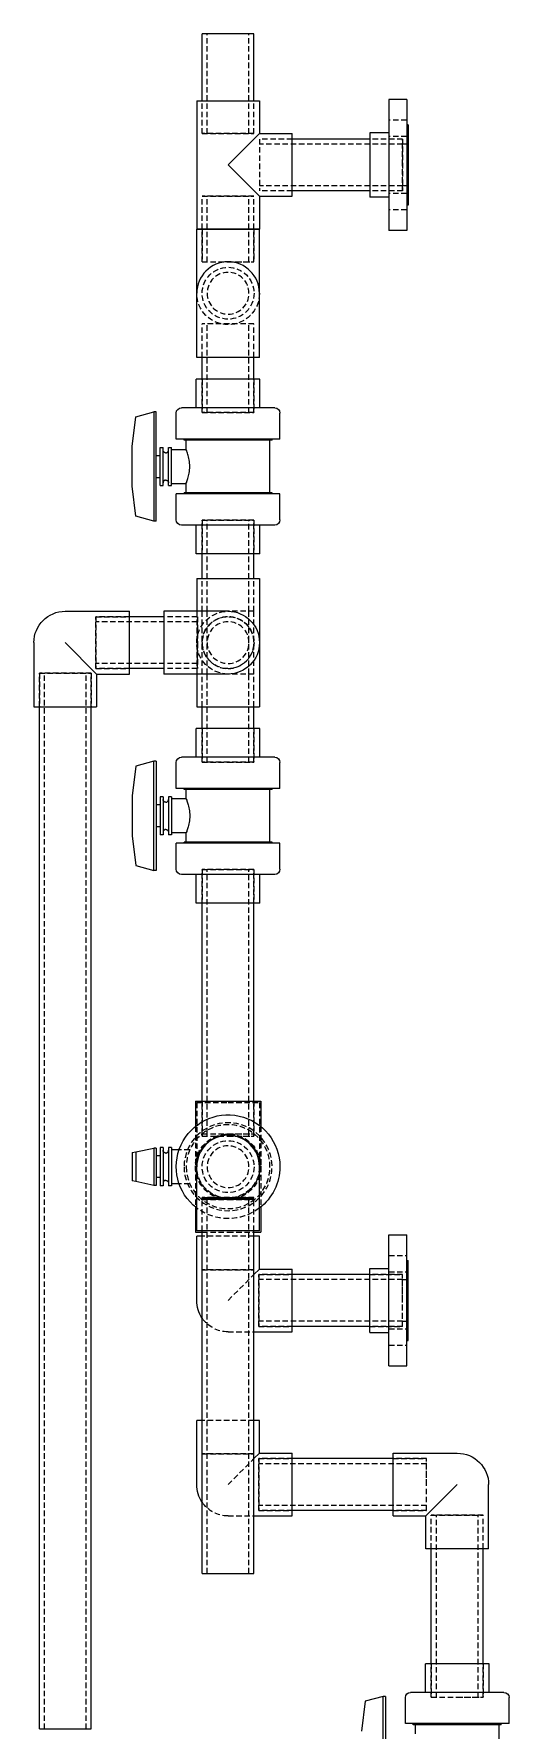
# Model space of a CAD drawing. Header units: inches. Extents: x 384 to 2495, y 344 to 1371.
# Drawn here: x 2473.6 to 2495.3, y 482.1 to 559.8 of the extents above; entities that cross this region are included whole.
import ezdxf

# ---------------------------------------------------------------- set-up
doc = ezdxf.new("R2010")
doc.units = ezdxf.units.IN
doc.header["$MEASUREMENT"] = 0
doc.linetypes.add('HIDDEN', pattern=[0.375, 0.25, -0.125])
doc.layers.add('HIDDEN', color=4, linetype='HIDDEN')
doc.layers.add('VISIBLE', color=7, linetype='Continuous')

msp = doc.modelspace()

# ---------------------------------------------------------------- linework, layer by layer
at = {"layer": 'HIDDEN'}
for p, q in [((2481.497, 555.207), (2481.497, 559.769)), ((2483.41, 555.207), (2483.41, 559.769)), ((2481.266, 555.207), (2481.266, 556.707)), ((2481.266, 555.207), (2481.266, 556.707)), ((2483.641, 555.207), (2483.641, 556.707)), ((2483.641, 555.207), (2483.641, 556.707)), ((2490.636, 555.824), (2489.823, 555.824)), ((2481.266, 555.207), (2483.641, 555.207)), ((2483.641, 555.207), (2481.266, 555.207)), ((2483.891, 554.957), (2483.891, 552.582)), ((2485.391, 554.957), (2483.891, 554.957)), ((2483.891, 554.957), (2483.891, 552.582)), ((2485.391, 554.957), (2483.891, 554.957)), ((2490.448, 554.726), (2483.891, 554.726)), ((2490.448, 554.957), (2488.948, 554.957)), ((2490.448, 554.957), (2488.948, 554.957)), ((2490.636, 555.074), (2489.823, 555.074)), ((2490.448, 553.769), (2490.448, 554.957)), ((2490.448, 554.957), (2490.448, 554.609)), ((2490.636, 554.726), (2490.448, 554.726)), ((2490.448, 554.609), (2490.448, 552.582)), ((2490.698, 554.919), (2490.636, 554.919)), ((2490.448, 552.582), (2490.448, 553.769)), ((2481.266, 552.332), (2483.641, 552.332)), ((2481.266, 549.332), (2481.266, 552.332)), ((2483.641, 552.332), (2481.266, 552.332)), ((2481.266, 550.832), (2481.266, 552.332)), ((2481.497, 549.332), (2481.497, 552.332)), ((2483.41, 549.332), (2483.41, 552.332)), ((2483.641, 549.332), (2483.641, 552.332)), ((2483.641, 550.832), (2483.641, 552.332)), ((2490.448, 552.813), (2483.891, 552.813)), ((2485.391, 552.582), (2483.891, 552.582)), ((2485.391, 552.582), (2483.891, 552.582)), ((2490.448, 552.582), (2488.948, 552.582)), ((2490.448, 552.582), (2488.948, 552.582)), ((2490.636, 552.465), (2489.823, 552.465)), ((2490.636, 552.813), (2490.448, 552.813)), ((2490.698, 552.619), (2490.636, 552.619)), ((2490.636, 551.715), (2489.823, 551.715)), ((2481.266, 550.832), (2481.266, 549.332)), ((2483.641, 550.832), (2483.641, 549.332)), ((2481.266, 549.332), (2483.641, 549.332)), ((2481.266, 549.332), (2482.454, 549.332)), ((2482.454, 549.332), (2483.641, 549.332)), ((2483.641, 546.488), (2481.266, 546.488)), ((2481.266, 544.957), (2481.266, 546.488)), ((2483.641, 546.488), (2481.266, 546.488)), ((2481.266, 544.957), (2481.266, 546.488)), ((2481.497, 542.425), (2481.497, 546.488)), ((2483.41, 542.425), (2483.41, 546.488)), ((2483.641, 544.957), (2483.641, 546.488)), ((2483.641, 544.957), (2483.641, 546.488)), ((2481.266, 542.425), (2481.266, 543.957)), ((2481.266, 543.957), (2481.266, 542.425)), ((2483.641, 542.425), (2483.641, 543.957)), ((2483.641, 543.957), (2483.641, 542.425)), ((2483.641, 542.425), (2481.266, 542.425)), ((2481.266, 542.425), (2482.454, 542.425)), ((2482.454, 542.425), (2483.641, 542.425)), ((2483.641, 537.498), (2481.266, 537.498)), ((2481.266, 535.967), (2481.266, 537.498)), ((2481.266, 537.498), (2482.454, 537.498)), ((2481.266, 537.498), (2481.266, 535.967)), ((2481.497, 533.332), (2481.497, 537.498)), ((2482.454, 537.498), (2483.641, 537.498)), ((2483.41, 533.332), (2483.41, 537.498)), ((2483.641, 535.967), (2483.641, 537.498)), ((2483.641, 537.498), (2483.641, 535.967)), ((2481.266, 533.332), (2481.266, 534.832)), ((2481.266, 533.332), (2481.266, 534.832)), ((2483.641, 533.332), (2483.641, 534.832)), ((2483.641, 533.332), (2483.641, 534.832)), ((2476.401, 533.082), (2476.401, 530.707)), ((2477.932, 533.082), (2476.401, 533.082)), ((2476.401, 530.707), (2476.401, 533.082)), ((2476.401, 533.082), (2477.932, 533.082)), ((2481.047, 532.851), (2476.401, 532.851)), ((2481.047, 533.082), (2479.516, 533.082)), ((2481.047, 533.082), (2479.516, 533.082)), ((2481.016, 533.332), (2481.016, 530.457)), ((2481.047, 531.894), (2481.047, 533.082)), ((2481.047, 533.082), (2481.047, 531.894)), ((2481.266, 530.457), (2481.266, 533.332)), ((2481.497, 530.457), (2481.497, 533.332)), ((2483.641, 533.332), (2482.454, 533.332)), ((2483.641, 533.332), (2482.454, 533.332)), ((2483.41, 530.457), (2483.41, 533.332)), ((2483.641, 530.457), (2483.641, 533.332)), ((2481.047, 530.707), (2481.047, 531.894)), ((2481.047, 531.894), (2481.047, 530.707)), ((2481.047, 530.938), (2476.401, 530.938)), ((2477.932, 530.707), (2476.401, 530.707)), ((2476.401, 530.707), (2477.932, 530.707)), ((2481.047, 530.707), (2479.516, 530.707)), ((2481.047, 530.707), (2479.516, 530.707)), ((2476.182, 530.488), (2473.807, 530.488)), ((2473.807, 528.957), (2473.807, 530.488)), ((2473.807, 530.488), (2476.182, 530.488)), ((2473.807, 530.488), (2473.807, 528.957)), ((2474.038, 482.144), (2474.038, 530.488)), ((2475.951, 482.144), (2475.951, 530.488)), ((2476.182, 528.957), (2476.182, 530.488)), ((2476.182, 530.488), (2476.182, 528.957)), ((2481.266, 528.957), (2481.266, 530.457)), ((2481.266, 528.957), (2481.266, 530.457)), ((2481.497, 526.425), (2481.497, 530.457)), ((2483.641, 530.457), (2482.454, 530.457)), ((2483.641, 530.457), (2482.454, 530.457)), ((2483.41, 526.425), (2483.41, 530.457)), ((2483.641, 528.957), (2483.641, 530.457)), ((2483.641, 528.957), (2483.641, 530.457)), ((2481.266, 526.425), (2481.266, 527.957)), ((2481.266, 527.957), (2481.266, 526.425)), ((2483.641, 526.425), (2483.641, 527.957)), ((2483.641, 527.957), (2483.641, 526.425)), ((2483.641, 526.425), (2481.266, 526.425)), ((2481.266, 526.425), (2482.454, 526.425)), ((2482.454, 526.425), (2483.641, 526.425)), ((2483.641, 521.498), (2481.266, 521.498)), ((2481.266, 519.967), (2481.266, 521.498)), ((2481.266, 521.498), (2482.454, 521.498)), ((2481.266, 521.498), (2481.266, 519.967)), ((2481.497, 509.394), (2481.497, 521.498)), ((2482.454, 521.498), (2483.641, 521.498)), ((2483.41, 509.394), (2483.41, 521.498)), ((2483.641, 519.967), (2483.641, 521.498)), ((2483.641, 521.498), (2483.641, 519.967)), ((2481.016, 510.832), (2482.454, 510.832)), ((2481.016, 510.832), (2481.016, 507.894)), ((2481.266, 509.394), (2481.266, 510.894)), ((2481.266, 510.894), (2481.266, 509.394)), ((2482.454, 510.832), (2483.891, 510.832)), ((2483.641, 509.394), (2483.641, 510.894)), ((2483.641, 510.894), (2483.641, 509.394)), ((2483.891, 510.832), (2483.891, 507.894)), ((2480.954, 509.736), (2480.954, 507.894)), ((2483.954, 509.736), (2483.954, 507.894)), ((2481.266, 509.394), (2483.641, 509.394)), ((2481.266, 509.3), (2481.266, 509.394)), ((2481.266, 509.394), (2481.266, 509.3)), ((2481.266, 509.394), (2482.454, 509.394)), ((2481.266, 509.3), (2483.641, 509.3)), ((2481.266, 509.3), (2482.454, 509.3)), ((2481.497, 509.3), (2481.497, 509.394)), ((2482.454, 509.394), (2483.641, 509.394)), ((2482.454, 509.3), (2483.641, 509.3)), ((2483.41, 509.3), (2483.41, 509.394)), ((2483.641, 509.3), (2483.641, 509.394)), ((2483.641, 509.394), (2483.641, 509.3)), ((2480.699, 508.674), (2480.21, 508.674)), ((2480.954, 507.894), (2480.954, 506.053)), ((2483.954, 507.894), (2483.954, 506.053)), ((2480.699, 507.114), (2480.21, 507.114)), ((2481.266, 506.488), (2483.641, 506.488)), ((2481.266, 504.957), (2481.266, 506.488)), ((2483.641, 506.488), (2481.266, 506.488)), ((2481.266, 504.957), (2481.266, 506.488)), ((2483.641, 506.457), (2481.266, 506.457)), ((2481.266, 506.457), (2482.454, 506.457)), ((2481.497, 489.269), (2481.497, 506.488)), ((2482.454, 506.457), (2483.641, 506.457)), ((2483.41, 489.269), (2483.41, 506.488)), ((2483.641, 504.957), (2483.641, 506.488)), ((2483.641, 504.957), (2483.641, 506.488)), ((2483.641, 506.394), (2481.266, 506.394)), ((2481.266, 506.394), (2482.454, 506.394)), ((2482.454, 506.394), (2483.641, 506.394)), ((2481.266, 504.894), (2482.454, 504.894)), ((2482.454, 504.894), (2483.641, 504.894)), ((2483.641, 504.707), (2481.266, 504.707)), ((2489.823, 503.824), (2490.636, 503.824)), ((2481.266, 503.175), (2483.641, 503.175)), ((2483.641, 503.175), (2481.266, 503.175)), ((2482.454, 501.769), (2483.641, 502.957)), ((2483.86, 502.957), (2483.86, 500.582)), ((2485.391, 502.957), (2483.86, 502.957)), ((2483.86, 500.582), (2483.86, 502.957)), ((2483.86, 502.957), (2485.391, 502.957)), ((2490.448, 502.726), (2483.86, 502.726)), ((2490.448, 502.957), (2488.948, 502.957)), ((2488.948, 502.957), (2490.448, 502.957)), ((2489.823, 503.074), (2490.636, 503.074)), ((2490.448, 501.769), (2490.448, 502.957)), ((2490.448, 500.929), (2490.448, 502.957)), ((2490.448, 502.726), (2490.636, 502.726)), ((2490.636, 502.919), (2490.698, 502.919)), ((2490.448, 500.582), (2490.448, 501.769)), ((2482.454, 500.332), (2483.641, 500.332)), ((2490.448, 500.813), (2483.86, 500.813)), ((2485.391, 500.582), (2483.86, 500.582)), ((2483.86, 500.582), (2485.391, 500.582)), ((2490.448, 500.582), (2488.948, 500.582)), ((2488.948, 500.582), (2490.448, 500.582)), ((2489.823, 500.465), (2490.636, 500.465)), ((2490.448, 500.582), (2490.448, 500.929)), ((2490.448, 500.813), (2490.636, 500.813)), ((2490.636, 500.619), (2490.698, 500.619)), ((2489.823, 499.715), (2490.636, 499.715)), ((2483.641, 496.274), (2481.266, 496.274)), ((2481.266, 494.743), (2483.641, 494.743)), ((2483.641, 494.743), (2481.266, 494.743)), ((2482.454, 493.337), (2483.641, 494.524)), ((2483.86, 494.524), (2483.86, 492.149)), ((2485.391, 494.524), (2483.86, 494.524)), ((2483.86, 492.149), (2483.86, 494.524)), ((2483.86, 494.524), (2485.391, 494.524)), ((2491.547, 494.293), (2483.86, 494.293)), ((2491.547, 494.524), (2490.016, 494.524)), ((2490.016, 494.524), (2491.547, 494.524)), ((2491.547, 493.337), (2491.547, 494.524)), ((2491.547, 492.149), (2491.547, 494.524)), ((2491.547, 492.149), (2491.547, 493.337)), ((2482.454, 491.899), (2483.641, 491.899)), ((2491.547, 492.38), (2483.86, 492.38)), ((2485.391, 492.149), (2483.86, 492.149)), ((2483.86, 492.149), (2485.391, 492.149)), ((2491.547, 492.149), (2490.016, 492.149)), ((2490.016, 492.149), (2491.547, 492.149)), ((2491.766, 491.931), (2494.141, 491.931)), ((2491.766, 490.399), (2491.766, 491.931)), ((2494.141, 491.931), (2491.766, 491.931)), ((2491.766, 490.399), (2491.766, 491.931)), ((2491.997, 483.6), (2491.997, 491.931)), ((2493.91, 483.6), (2493.91, 491.931)), ((2494.141, 490.399), (2494.141, 491.931)), ((2494.141, 490.399), (2494.141, 491.931)), ((2491.766, 483.6), (2491.766, 485.131)), ((2491.766, 485.131), (2491.766, 483.6)), ((2494.141, 483.6), (2494.141, 485.131)), ((2494.141, 485.131), (2494.141, 483.6)), ((2491.766, 483.6), (2494.141, 483.6)), ((2491.766, 483.6), (2492.954, 483.6)), ((2492.954, 483.6), (2494.141, 483.6))]:
    msp.add_line(p, q, dxfattribs=at)
for centre, radius in [((2482.454, 547.894), 1.188), ((2482.454, 547.894), 1.188), ((2482.454, 531.894), 1.188), ((2482.454, 507.894), 1.5), ((2482.454, 507.894), 1.188), ((2482.454, 507.894), 1.188)]:
    msp.add_circle(centre, radius, dxfattribs=at)
at = {"layer": 'HIDDEN', "extrusion": (0, 0, -1)}
for centre, radius in [((-2482.454, 547.894), 0.957), ((-2482.454, 531.894), 1.188), ((-2482.454, 531.894), 0.957), ((-2482.454, 507.894), 2.016), ((-2482.454, 507.894), 1.92), ((-2482.454, 507.894), 0.957)]:
    msp.add_circle(centre, radius, dxfattribs=at)
for centre, radius, start, end in [((-2482.454, 547.894), 1.438, 180, 0), ((-2482.454, 531.894), 1.438, 270, 90), ((-2482.454, 507.894), 1.438, 180, 0), ((-2482.454, 507.894), 1.46, 190.07191, 349.92809), ((-2482.454, 507.894), 2.375, 232.75222, 307.24778), ((-2482.454, 501.769), 1.437, 270, 325.69885), ((-2482.454, 493.337), 1.437, 270, 325.69885)]:
    msp.add_arc(centre, radius, start, end, dxfattribs=at)
at = {"layer": 'VISIBLE'}
for p, q in [((2483.641, 559.769), (2481.266, 559.769)), ((2481.266, 556.707), (2481.266, 559.769)), ((2483.641, 556.707), (2483.641, 559.769)), ((2481.016, 556.707), (2483.891, 556.707)), ((2481.016, 556.707), (2481.016, 550.832)), ((2483.891, 556.707), (2483.891, 555.207)), ((2489.823, 556.769), (2489.823, 555.89)), ((2490.636, 556.769), (2489.823, 556.769)), ((2490.636, 556.769), (2490.636, 555.89)), ((2489.823, 555.89), (2489.823, 550.769)), ((2490.636, 555.89), (2490.636, 550.769)), ((2490.698, 555.604), (2490.636, 555.604)), ((2490.698, 555.604), (2490.698, 555.067)), ((2482.454, 553.769), (2483.891, 555.207)), ((2483.891, 555.207), (2485.391, 555.207)), ((2485.391, 552.332), (2485.391, 555.207)), ((2488.948, 554.957), (2485.391, 554.957)), ((2488.948, 555.238), (2488.948, 554.808)), ((2489.823, 555.238), (2488.948, 555.238)), ((2488.948, 554.808), (2488.948, 552.3)), ((2490.698, 555.067), (2490.698, 551.934)), ((2483.891, 552.332), (2482.454, 553.769)), ((2483.891, 552.332), (2483.891, 550.832)), ((2483.891, 552.332), (2485.391, 552.332)), ((2488.948, 552.582), (2485.391, 552.582)), ((2489.823, 552.3), (2488.948, 552.3)), ((2490.698, 551.934), (2490.636, 551.934)), ((2482.454, 550.832), (2481.016, 550.832)), ((2481.016, 547.894), (2481.016, 550.832)), ((2481.016, 550.832), (2483.891, 550.832)), ((2483.891, 550.832), (2482.454, 550.832)), ((2483.891, 547.894), (2483.891, 550.832)), ((2490.636, 550.769), (2489.823, 550.769)), ((2481.016, 544.957), (2481.016, 547.894)), ((2483.891, 544.957), (2483.891, 547.894)), ((2483.891, 544.957), (2481.016, 544.957)), ((2481.266, 543.957), (2481.266, 544.957)), ((2483.641, 543.957), (2483.641, 544.957)), ((2483.914, 543.957), (2480.994, 543.957)), ((2480.994, 542.647), (2480.994, 543.957)), ((2483.914, 542.647), (2483.914, 543.957)), ((2478.064, 540.871), (2478.232, 542.241)), ((2478.232, 542.241), (2479.054, 542.462)), ((2479.164, 542.462), (2479.054, 542.462)), ((2479.054, 542.462), (2479.054, 537.462)), ((2479.164, 537.462), (2479.164, 542.462)), ((2480.079, 541.217), (2480.079, 542.409)), ((2484.591, 542.647), (2480.316, 542.647)), ((2484.829, 541.217), (2484.829, 542.409)), ((2478.064, 539.053), (2478.064, 540.871)), ((2479.344, 539.087), (2479.344, 540.837)), ((2479.344, 540.837), (2479.474, 540.837)), ((2479.474, 539.087), (2479.474, 540.837)), ((2479.474, 540.702), (2479.474, 540.712)), ((2479.475, 540.693), (2479.474, 540.702)), ((2479.477, 540.683), (2479.475, 540.693)), ((2479.48, 540.673), (2479.477, 540.683)), ((2479.484, 540.663), (2479.48, 540.673)), ((2479.488, 540.653), (2479.484, 540.663)), ((2479.494, 540.644), (2479.488, 540.653)), ((2479.5, 540.634), (2479.494, 540.644)), ((2479.508, 540.626), (2479.5, 540.634)), ((2479.516, 540.618), (2479.508, 540.626)), ((2479.525, 540.611), (2479.516, 540.618)), ((2479.672, 540.611), (2479.682, 540.618)), ((2479.682, 540.618), (2479.69, 540.626)), ((2479.69, 540.626), (2479.697, 540.634)), ((2479.697, 540.634), (2479.703, 540.644)), ((2479.703, 540.644), (2479.709, 540.653)), ((2479.709, 540.653), (2479.714, 540.663)), ((2479.714, 540.663), (2479.718, 540.673)), ((2479.718, 540.673), (2479.72, 540.683)), ((2479.72, 540.683), (2479.722, 540.693)), ((2479.722, 540.693), (2479.723, 540.702)), ((2479.723, 540.702), (2479.724, 540.712)), ((2479.724, 539.087), (2479.724, 540.837)), ((2479.724, 540.837), (2479.854, 540.837)), ((2479.854, 539.087), (2479.854, 540.837)), ((2479.854, 540.742), (2480.534, 540.742)), ((2484.829, 541.217), (2480.079, 541.217)), ((2480.438, 541.166), (2480.438, 541.217)), ((2484.47, 541.166), (2480.438, 541.166)), ((2480.534, 540.742), (2480.534, 541.166)), ((2484.374, 538.757), (2484.374, 541.166)), ((2484.47, 541.166), (2484.47, 541.217)), ((2479.164, 540.462), (2479.344, 540.462)), ((2479.535, 540.604), (2479.525, 540.611)), ((2479.546, 540.598), (2479.535, 540.604)), ((2479.557, 540.594), (2479.546, 540.598)), ((2479.569, 540.59), (2479.557, 540.594)), ((2479.581, 540.588), (2479.569, 540.59)), ((2479.593, 540.587), (2479.581, 540.588)), ((2479.593, 540.587), (2479.605, 540.587)), ((2479.605, 540.587), (2479.617, 540.588)), ((2479.617, 540.588), (2479.629, 540.59)), ((2479.629, 540.59), (2479.64, 540.594)), ((2479.64, 540.594), (2479.652, 540.598)), ((2479.652, 540.598), (2479.662, 540.604)), ((2479.662, 540.604), (2479.672, 540.611)), ((2479.164, 539.461), (2479.344, 539.461)), ((2479.344, 539.087), (2479.474, 539.087)), ((2479.475, 539.23), (2479.474, 539.221)), ((2479.474, 539.221), (2479.474, 539.212)), ((2479.477, 539.24), (2479.475, 539.23)), ((2479.48, 539.25), (2479.477, 539.24)), ((2479.484, 539.26), (2479.48, 539.25)), ((2479.488, 539.27), (2479.484, 539.26)), ((2479.494, 539.28), (2479.488, 539.27)), ((2479.5, 539.289), (2479.494, 539.28)), ((2479.508, 539.297), (2479.5, 539.289)), ((2479.516, 539.305), (2479.508, 539.297)), ((2479.525, 539.313), (2479.516, 539.305)), ((2479.535, 539.319), (2479.525, 539.313)), ((2479.546, 539.325), (2479.535, 539.319)), ((2479.557, 539.329), (2479.546, 539.325)), ((2479.569, 539.333), (2479.557, 539.329)), ((2479.581, 539.335), (2479.569, 539.333)), ((2479.593, 539.336), (2479.581, 539.335)), ((2479.593, 539.336), (2479.605, 539.336)), ((2479.605, 539.336), (2479.617, 539.335)), ((2479.617, 539.335), (2479.629, 539.333)), ((2479.629, 539.333), (2479.64, 539.329)), ((2479.64, 539.329), (2479.652, 539.325)), ((2479.652, 539.325), (2479.662, 539.319)), ((2479.662, 539.319), (2479.672, 539.313)), ((2479.672, 539.313), (2479.682, 539.305)), ((2479.682, 539.305), (2479.69, 539.297)), ((2479.69, 539.297), (2479.697, 539.289)), ((2479.697, 539.289), (2479.703, 539.28)), ((2479.703, 539.28), (2479.709, 539.27)), ((2479.709, 539.27), (2479.714, 539.26)), ((2479.714, 539.26), (2479.718, 539.25)), ((2479.718, 539.25), (2479.72, 539.24)), ((2479.72, 539.24), (2479.722, 539.23)), ((2479.722, 539.23), (2479.723, 539.221)), ((2479.723, 539.221), (2479.724, 539.212)), ((2479.724, 539.087), (2479.854, 539.087)), ((2479.854, 539.182), (2480.534, 539.182)), ((2480.534, 538.757), (2480.534, 539.182)), ((2478.232, 537.682), (2478.064, 539.053)), ((2484.829, 538.707), (2480.079, 538.707)), ((2480.079, 537.514), (2480.079, 538.707)), ((2484.47, 538.757), (2480.438, 538.757)), ((2480.438, 538.707), (2480.438, 538.757)), ((2484.47, 538.707), (2484.47, 538.757)), ((2484.829, 537.514), (2484.829, 538.707)), ((2479.054, 537.462), (2478.232, 537.682)), ((2479.164, 537.462), (2479.054, 537.462)), ((2484.591, 537.277), (2480.316, 537.277)), ((2480.994, 535.967), (2480.994, 537.277)), ((2483.914, 535.967), (2483.914, 537.277)), ((2483.914, 535.967), (2480.994, 535.967)), ((2481.266, 534.832), (2481.266, 535.967)), ((2483.641, 534.832), (2483.641, 535.967)), ((2481.016, 534.832), (2482.454, 534.832)), ((2481.016, 534.832), (2481.016, 533.332)), ((2482.454, 534.832), (2483.891, 534.832)), ((2483.891, 534.832), (2483.891, 528.957)), ((2474.995, 533.332), (2477.932, 533.332)), ((2477.932, 530.457), (2477.932, 533.332)), ((2479.516, 533.082), (2477.932, 533.082)), ((2479.516, 533.332), (2479.516, 531.894)), ((2482.454, 533.332), (2479.516, 533.332)), ((2473.557, 531.894), (2473.557, 528.957)), ((2474.995, 531.894), (2476.432, 530.457)), ((2479.516, 531.894), (2479.516, 530.457)), ((2479.516, 530.707), (2477.932, 530.707)), ((2476.432, 530.457), (2477.932, 530.457)), ((2476.432, 530.457), (2476.432, 528.957)), ((2482.454, 530.457), (2479.516, 530.457)), ((2481.016, 530.457), (2481.016, 528.957)), ((2473.557, 528.957), (2476.432, 528.957)), ((2473.807, 482.144), (2473.807, 528.957)), ((2476.182, 482.144), (2476.182, 528.957)), ((2481.016, 528.957), (2482.454, 528.957)), ((2481.266, 527.957), (2481.266, 528.957)), ((2482.454, 528.957), (2483.891, 528.957)), ((2483.641, 527.957), (2483.641, 528.957)), ((2483.914, 527.957), (2480.994, 527.957)), ((2480.994, 526.647), (2480.994, 527.957)), ((2483.914, 526.647), (2483.914, 527.957)), ((2484.591, 526.647), (2480.316, 526.647)), ((2478.232, 526.241), (2478.064, 524.871)), ((2479.054, 526.462), (2478.232, 526.241)), ((2479.164, 526.462), (2479.054, 526.462)), ((2479.054, 521.462), (2479.054, 526.462)), ((2479.164, 526.462), (2479.164, 521.462)), ((2480.079, 525.217), (2480.079, 526.409)), ((2484.829, 525.217), (2484.829, 526.409)), ((2484.829, 525.217), (2480.079, 525.217)), ((2480.438, 525.166), (2480.438, 525.217)), ((2484.47, 525.166), (2480.438, 525.166)), ((2480.534, 524.742), (2480.534, 525.166)), ((2484.374, 522.757), (2484.374, 525.166)), ((2484.47, 525.166), (2484.47, 525.217)), ((2478.064, 524.871), (2478.064, 523.053)), ((2479.344, 524.462), (2479.164, 524.462)), ((2479.344, 524.837), (2479.344, 523.087)), ((2479.474, 524.837), (2479.344, 524.837)), ((2479.474, 524.837), (2479.474, 523.087)), ((2479.474, 524.702), (2479.474, 524.712)), ((2479.475, 524.693), (2479.474, 524.702)), ((2479.477, 524.683), (2479.475, 524.693)), ((2479.48, 524.673), (2479.477, 524.683)), ((2479.484, 524.663), (2479.48, 524.673)), ((2479.488, 524.653), (2479.484, 524.663)), ((2479.494, 524.644), (2479.488, 524.653)), ((2479.5, 524.634), (2479.494, 524.644)), ((2479.508, 524.626), (2479.5, 524.634)), ((2479.516, 524.618), (2479.508, 524.626)), ((2479.525, 524.611), (2479.516, 524.618)), ((2479.535, 524.604), (2479.525, 524.611)), ((2479.546, 524.598), (2479.535, 524.604)), ((2479.557, 524.594), (2479.546, 524.598)), ((2479.569, 524.59), (2479.557, 524.594)), ((2479.581, 524.588), (2479.569, 524.59)), ((2479.593, 524.587), (2479.581, 524.588)), ((2479.605, 524.587), (2479.593, 524.587)), ((2479.605, 524.587), (2479.617, 524.588)), ((2479.617, 524.588), (2479.629, 524.59)), ((2479.629, 524.59), (2479.64, 524.594)), ((2479.64, 524.594), (2479.652, 524.598)), ((2479.652, 524.598), (2479.662, 524.604)), ((2479.662, 524.604), (2479.672, 524.611)), ((2479.672, 524.611), (2479.682, 524.618)), ((2479.682, 524.618), (2479.69, 524.626)), ((2479.69, 524.626), (2479.697, 524.634)), ((2479.697, 524.634), (2479.703, 524.644)), ((2479.703, 524.644), (2479.709, 524.653)), ((2479.709, 524.653), (2479.714, 524.663)), ((2479.714, 524.663), (2479.718, 524.673)), ((2479.718, 524.673), (2479.72, 524.683)), ((2479.72, 524.683), (2479.722, 524.693)), ((2479.722, 524.693), (2479.723, 524.702)), ((2479.723, 524.702), (2479.724, 524.712)), ((2479.724, 524.837), (2479.724, 523.087)), ((2479.854, 524.837), (2479.724, 524.837)), ((2479.854, 524.837), (2479.854, 523.087)), ((2480.534, 524.742), (2479.854, 524.742)), ((2478.064, 523.053), (2478.232, 521.682)), ((2479.344, 523.461), (2479.164, 523.461)), ((2479.474, 523.087), (2479.344, 523.087)), ((2479.475, 523.23), (2479.474, 523.221)), ((2479.474, 523.221), (2479.474, 523.212)), ((2479.477, 523.24), (2479.475, 523.23)), ((2479.48, 523.25), (2479.477, 523.24)), ((2479.484, 523.26), (2479.48, 523.25)), ((2479.488, 523.27), (2479.484, 523.26)), ((2479.494, 523.28), (2479.488, 523.27)), ((2479.5, 523.289), (2479.494, 523.28)), ((2479.508, 523.297), (2479.5, 523.289)), ((2479.516, 523.305), (2479.508, 523.297)), ((2479.525, 523.313), (2479.516, 523.305)), ((2479.535, 523.319), (2479.525, 523.313)), ((2479.546, 523.325), (2479.535, 523.319)), ((2479.557, 523.329), (2479.546, 523.325)), ((2479.569, 523.333), (2479.557, 523.329)), ((2479.581, 523.335), (2479.569, 523.333)), ((2479.593, 523.336), (2479.581, 523.335)), ((2479.605, 523.336), (2479.593, 523.336)), ((2479.605, 523.336), (2479.617, 523.335)), ((2479.617, 523.335), (2479.629, 523.333)), ((2479.629, 523.333), (2479.64, 523.329)), ((2479.64, 523.329), (2479.652, 523.325)), ((2479.652, 523.325), (2479.662, 523.319)), ((2479.662, 523.319), (2479.672, 523.313)), ((2479.672, 523.313), (2479.682, 523.305)), ((2479.682, 523.305), (2479.69, 523.297)), ((2479.69, 523.297), (2479.697, 523.289)), ((2479.697, 523.289), (2479.703, 523.28)), ((2479.703, 523.28), (2479.709, 523.27)), ((2479.709, 523.27), (2479.714, 523.26)), ((2479.714, 523.26), (2479.718, 523.25)), ((2479.718, 523.25), (2479.72, 523.24)), ((2479.72, 523.24), (2479.722, 523.23)), ((2479.722, 523.23), (2479.723, 523.221)), ((2479.723, 523.221), (2479.724, 523.212)), ((2479.854, 523.087), (2479.724, 523.087)), ((2480.534, 523.182), (2479.854, 523.182)), ((2484.47, 522.757), (2480.438, 522.757)), ((2480.438, 522.707), (2480.438, 522.757)), ((2480.534, 522.757), (2480.534, 523.182)), ((2484.47, 522.707), (2484.47, 522.757)), ((2484.829, 522.707), (2480.079, 522.707)), ((2480.079, 521.514), (2480.079, 522.707)), ((2484.829, 521.514), (2484.829, 522.707)), ((2478.232, 521.682), (2479.054, 521.462)), ((2479.164, 521.462), (2479.054, 521.462)), ((2484.591, 521.277), (2480.316, 521.277)), ((2480.994, 519.967), (2480.994, 521.277)), ((2483.914, 519.967), (2483.914, 521.277)), ((2483.914, 519.967), (2480.994, 519.967)), ((2481.266, 510.894), (2481.266, 519.967)), ((2483.641, 510.894), (2483.641, 519.967)), ((2480.954, 510.894), (2482.454, 510.894)), ((2480.954, 510.894), (2480.954, 509.736)), ((2482.454, 510.894), (2483.954, 510.894)), ((2483.954, 510.894), (2483.954, 509.736)), ((2479.344, 508.769), (2479.344, 507.019)), ((2479.474, 508.769), (2479.344, 508.769)), ((2479.474, 508.769), (2479.474, 507.019)), ((2479.724, 508.769), (2479.724, 507.019)), ((2479.854, 508.769), (2479.724, 508.769)), ((2479.854, 508.769), (2479.854, 507.019)), ((2478.064, 508.539), (2478.232, 508.574)), ((2478.064, 508.539), (2478.064, 507.25)), ((2478.232, 508.574), (2479.054, 508.749)), ((2478.232, 508.574), (2478.232, 507.214)), ((2479.164, 508.749), (2479.054, 508.749)), ((2479.054, 508.749), (2479.054, 507.039)), ((2479.164, 508.749), (2479.164, 507.039)), ((2479.344, 508.395), (2479.164, 508.395)), ((2479.474, 508.635), (2479.474, 508.644)), ((2479.475, 508.625), (2479.474, 508.635)), ((2479.477, 508.616), (2479.475, 508.625)), ((2479.48, 508.606), (2479.477, 508.616)), ((2479.484, 508.595), (2479.48, 508.606)), ((2479.488, 508.586), (2479.484, 508.595)), ((2479.494, 508.576), (2479.488, 508.586)), ((2479.5, 508.567), (2479.494, 508.576)), ((2479.508, 508.558), (2479.5, 508.567)), ((2479.516, 508.551), (2479.508, 508.558)), ((2479.525, 508.543), (2479.516, 508.551)), ((2479.535, 508.537), (2479.525, 508.543)), ((2479.546, 508.531), (2479.535, 508.537)), ((2479.557, 508.526), (2479.546, 508.531)), ((2479.569, 508.523), (2479.557, 508.526)), ((2479.581, 508.52), (2479.569, 508.523)), ((2479.593, 508.519), (2479.581, 508.52)), ((2479.605, 508.519), (2479.593, 508.519)), ((2479.605, 508.519), (2479.617, 508.52)), ((2479.617, 508.52), (2479.629, 508.523)), ((2479.629, 508.523), (2479.64, 508.526)), ((2479.64, 508.526), (2479.652, 508.531)), ((2479.652, 508.531), (2479.662, 508.537)), ((2479.662, 508.537), (2479.672, 508.543)), ((2479.672, 508.543), (2479.682, 508.551)), ((2479.682, 508.551), (2479.69, 508.558)), ((2479.69, 508.558), (2479.697, 508.567)), ((2479.697, 508.567), (2479.703, 508.576)), ((2479.703, 508.576), (2479.709, 508.586)), ((2479.709, 508.586), (2479.714, 508.595)), ((2479.714, 508.595), (2479.718, 508.606)), ((2479.718, 508.606), (2479.72, 508.616)), ((2479.72, 508.616), (2479.722, 508.625)), ((2479.722, 508.625), (2479.723, 508.635)), ((2479.723, 508.635), (2479.724, 508.644)), ((2480.21, 508.674), (2479.854, 508.674)), ((2478.232, 507.214), (2478.064, 507.25)), ((2479.344, 507.394), (2479.164, 507.394)), ((2479.5, 507.221), (2479.494, 507.212)), ((2479.508, 507.23), (2479.5, 507.221)), ((2479.516, 507.238), (2479.508, 507.23)), ((2479.525, 507.245), (2479.516, 507.238)), ((2479.535, 507.252), (2479.525, 507.245)), ((2479.546, 507.257), (2479.535, 507.252)), ((2479.557, 507.262), (2479.546, 507.257)), ((2479.569, 507.266), (2479.557, 507.262)), ((2479.581, 507.268), (2479.569, 507.266)), ((2479.593, 507.269), (2479.581, 507.268)), ((2479.605, 507.269), (2479.593, 507.269)), ((2479.605, 507.269), (2479.617, 507.268)), ((2479.617, 507.268), (2479.629, 507.266)), ((2479.629, 507.266), (2479.64, 507.262)), ((2479.64, 507.262), (2479.652, 507.257)), ((2479.652, 507.257), (2479.662, 507.252)), ((2479.662, 507.252), (2479.672, 507.245)), ((2479.672, 507.245), (2479.682, 507.238)), ((2479.682, 507.238), (2479.69, 507.23)), ((2479.69, 507.23), (2479.697, 507.221)), ((2479.697, 507.221), (2479.703, 507.212)), ((2481.016, 504.957), (2481.016, 507.894)), ((2483.891, 504.957), (2483.891, 507.894)), ((2479.054, 507.039), (2478.232, 507.214)), ((2479.164, 507.039), (2479.054, 507.039)), ((2479.474, 507.019), (2479.344, 507.019)), ((2479.475, 507.163), (2479.474, 507.153)), ((2479.474, 507.153), (2479.474, 507.144)), ((2479.477, 507.173), (2479.475, 507.163)), ((2479.48, 507.183), (2479.477, 507.173)), ((2479.484, 507.193), (2479.48, 507.183)), ((2479.488, 507.203), (2479.484, 507.193)), ((2479.494, 507.212), (2479.488, 507.203)), ((2479.703, 507.212), (2479.709, 507.203)), ((2479.709, 507.203), (2479.714, 507.193)), ((2479.714, 507.193), (2479.718, 507.183)), ((2479.718, 507.183), (2479.72, 507.173)), ((2479.72, 507.173), (2479.722, 507.163)), ((2479.722, 507.163), (2479.723, 507.153)), ((2479.723, 507.153), (2479.724, 507.144)), ((2479.854, 507.019), (2479.724, 507.019)), ((2480.21, 507.114), (2479.854, 507.114)), ((2480.954, 506.053), (2480.954, 504.894)), ((2483.954, 506.053), (2483.954, 504.894)), ((2480.954, 504.894), (2481.266, 504.894)), ((2483.891, 504.957), (2481.016, 504.957)), ((2481.266, 489.269), (2481.266, 504.957)), ((2483.641, 489.269), (2483.641, 504.957)), ((2483.641, 504.894), (2483.954, 504.894)), ((2481.266, 504.707), (2481.016, 504.707)), ((2481.016, 501.769), (2481.016, 504.707)), ((2483.891, 504.707), (2483.641, 504.707)), ((2483.891, 503.207), (2483.891, 504.707)), ((2489.823, 499.648), (2489.823, 504.769)), ((2489.823, 504.769), (2490.636, 504.769)), ((2490.636, 499.648), (2490.636, 504.769)), ((2490.636, 503.604), (2490.698, 503.604)), ((2490.698, 500.472), (2490.698, 503.604)), ((2483.641, 502.957), (2483.891, 503.207)), ((2483.891, 503.207), (2485.391, 503.207)), ((2485.391, 500.332), (2485.391, 503.207)), ((2488.948, 502.957), (2485.391, 502.957)), ((2488.948, 500.731), (2488.948, 503.238)), ((2488.948, 503.238), (2489.823, 503.238)), ((2483.641, 500.332), (2485.391, 500.332)), ((2488.948, 500.582), (2485.391, 500.582)), ((2488.948, 500.3), (2488.948, 500.731)), ((2488.948, 500.3), (2489.823, 500.3)), ((2490.698, 499.934), (2490.698, 500.472)), ((2489.823, 498.769), (2489.823, 499.648)), ((2490.636, 499.934), (2490.698, 499.934)), ((2490.636, 498.769), (2490.636, 499.648)), ((2489.823, 498.769), (2490.636, 498.769)), ((2481.266, 496.274), (2481.016, 496.274)), ((2481.016, 493.337), (2481.016, 496.274)), ((2483.891, 496.274), (2483.641, 496.274)), ((2483.891, 494.774), (2483.891, 496.274)), ((2483.641, 494.524), (2483.891, 494.774)), ((2483.891, 494.774), (2485.391, 494.774)), ((2485.391, 491.899), (2485.391, 494.774)), ((2490.016, 494.524), (2485.391, 494.524)), ((2490.016, 491.899), (2490.016, 494.774)), ((2490.016, 494.774), (2492.954, 494.774)), ((2492.954, 493.337), (2491.516, 491.899)), ((2494.391, 490.399), (2494.391, 493.337)), ((2483.641, 491.899), (2485.391, 491.899)), ((2490.016, 492.149), (2485.391, 492.149)), ((2490.016, 491.899), (2491.516, 491.899)), ((2491.516, 490.399), (2491.516, 491.899)), ((2494.391, 490.399), (2491.516, 490.399)), ((2491.766, 485.131), (2491.766, 490.399)), ((2494.141, 485.131), (2494.141, 490.399)), ((2481.266, 489.269), (2483.641, 489.269)), ((2494.414, 485.131), (2491.494, 485.131)), ((2491.494, 483.821), (2491.494, 485.131)), ((2494.414, 483.821), (2494.414, 485.131)), ((2488.732, 483.416), (2488.564, 482.045)), ((2489.554, 483.636), (2488.732, 483.416)), ((2489.664, 483.636), (2489.554, 483.636)), ((2489.554, 478.636), (2489.554, 483.636)), ((2489.664, 483.636), (2489.664, 478.636)), ((2490.579, 482.391), (2490.579, 483.583)), ((2495.091, 483.821), (2490.816, 483.821)), ((2495.329, 482.391), (2495.329, 483.583)), ((2495.329, 482.391), (2490.579, 482.391)), ((2490.938, 482.341), (2490.938, 482.391)), ((2494.97, 482.341), (2494.97, 482.391)), ((2473.807, 482.144), (2476.182, 482.144)), ((2494.97, 482.341), (2490.938, 482.341)), ((2491.034, 481.916), (2491.034, 482.341)), ((2494.874, 479.931), (2494.874, 482.341))]:
    msp.add_line(p, q, dxfattribs=at)
for centre in [(2482.454, 547.894), (2482.454, 507.894)]:
    msp.add_arc(centre, 1.438, 0, 180, dxfattribs=at)
at = {"layer": 'VISIBLE', "extrusion": (0, 0, -1)}
for centre, radius, start, end in [((-2480.316, 542.409), 0.238, 0, 90), ((-2484.591, 542.409), 0.238, 90, 180), ((-2480.316, 537.514), 0.238, 270, 360), ((-2484.591, 537.514), 0.238, 180, 270), ((-2474.995, 531.894), 1.438, 0, 90), ((-2482.454, 531.894), 1.438, 90, 270), ((-2480.316, 526.409), 0.238, 0, 90), ((-2484.591, 526.409), 0.238, 90, 180), ((-2480.316, 521.514), 0.238, 270, 360), ((-2484.591, 521.514), 0.238, 180, 270), ((-2482.454, 507.894), 2.375, 307.24778, 180), ((-2482.454, 507.894), 1.46, 349.92809, 180), ((-2482.454, 507.894), 1.46, 180, 190.07191), ((-2482.454, 507.894), 2.375, 180, 232.75222), ((-2482.454, 501.769), 1.437, 325.69885, 0), ((-2492.954, 493.337), 1.438, 90, 180), ((-2482.454, 493.337), 1.437, 325.69885, 0), ((-2490.816, 483.583), 0.238, 0, 90), ((-2495.091, 483.583), 0.238, 90, 180)]:
    msp.add_arc(centre, radius, start, end, dxfattribs=at)
at = {"layer": 'VISIBLE'}
for points, knots in [([(2480.699, 539.962), (2480.699, 540.061), (2480.69, 540.166), (2480.658, 540.358), (2480.635, 540.445), (2480.594, 540.582), (2480.572, 540.642), (2480.542, 540.722), (2480.534, 540.742), (2480.534, 540.742)], [0, 0, 0, 0, 0.297751, 0.297751, 0.595502, 0.595502, 0.892931, 0.892931, 1.19036, 1.19036, 1.19036, 1.19036]), ([(2480.534, 539.182), (2480.534, 539.182), (2480.542, 539.202), (2480.572, 539.282), (2480.594, 539.342), (2480.635, 539.479), (2480.658, 539.566), (2480.69, 539.757), (2480.699, 539.862), (2480.699, 539.962)], [3.57108, 3.57108, 3.57108, 3.57108, 3.868508, 3.868508, 4.165937, 4.165937, 4.463688, 4.463688, 4.761439, 4.761439, 4.761439, 4.761439]), ([(2480.534, 524.742), (2480.534, 524.742), (2480.542, 524.722), (2480.572, 524.642), (2480.594, 524.582), (2480.635, 524.445), (2480.658, 524.358), (2480.69, 524.166), (2480.699, 524.061), (2480.699, 523.962)], [3.57108, 3.57108, 3.57108, 3.57108, 3.868508, 3.868508, 4.165937, 4.165937, 4.463688, 4.463688, 4.761439, 4.761439, 4.761439, 4.761439]), ([(2480.699, 523.962), (2480.699, 523.862), (2480.69, 523.757), (2480.658, 523.566), (2480.635, 523.479), (2480.594, 523.342), (2480.572, 523.282), (2480.542, 523.202), (2480.534, 523.182), (2480.534, 523.182)], [0, 0, 0, 0, 0.297751, 0.297751, 0.595502, 0.595502, 0.892931, 0.892931, 1.19036, 1.19036, 1.19036, 1.19036])]:
    msp.add_open_spline(points, degree=3, knots=knots, dxfattribs=at)

doc.saveas('drawing.dxf')
